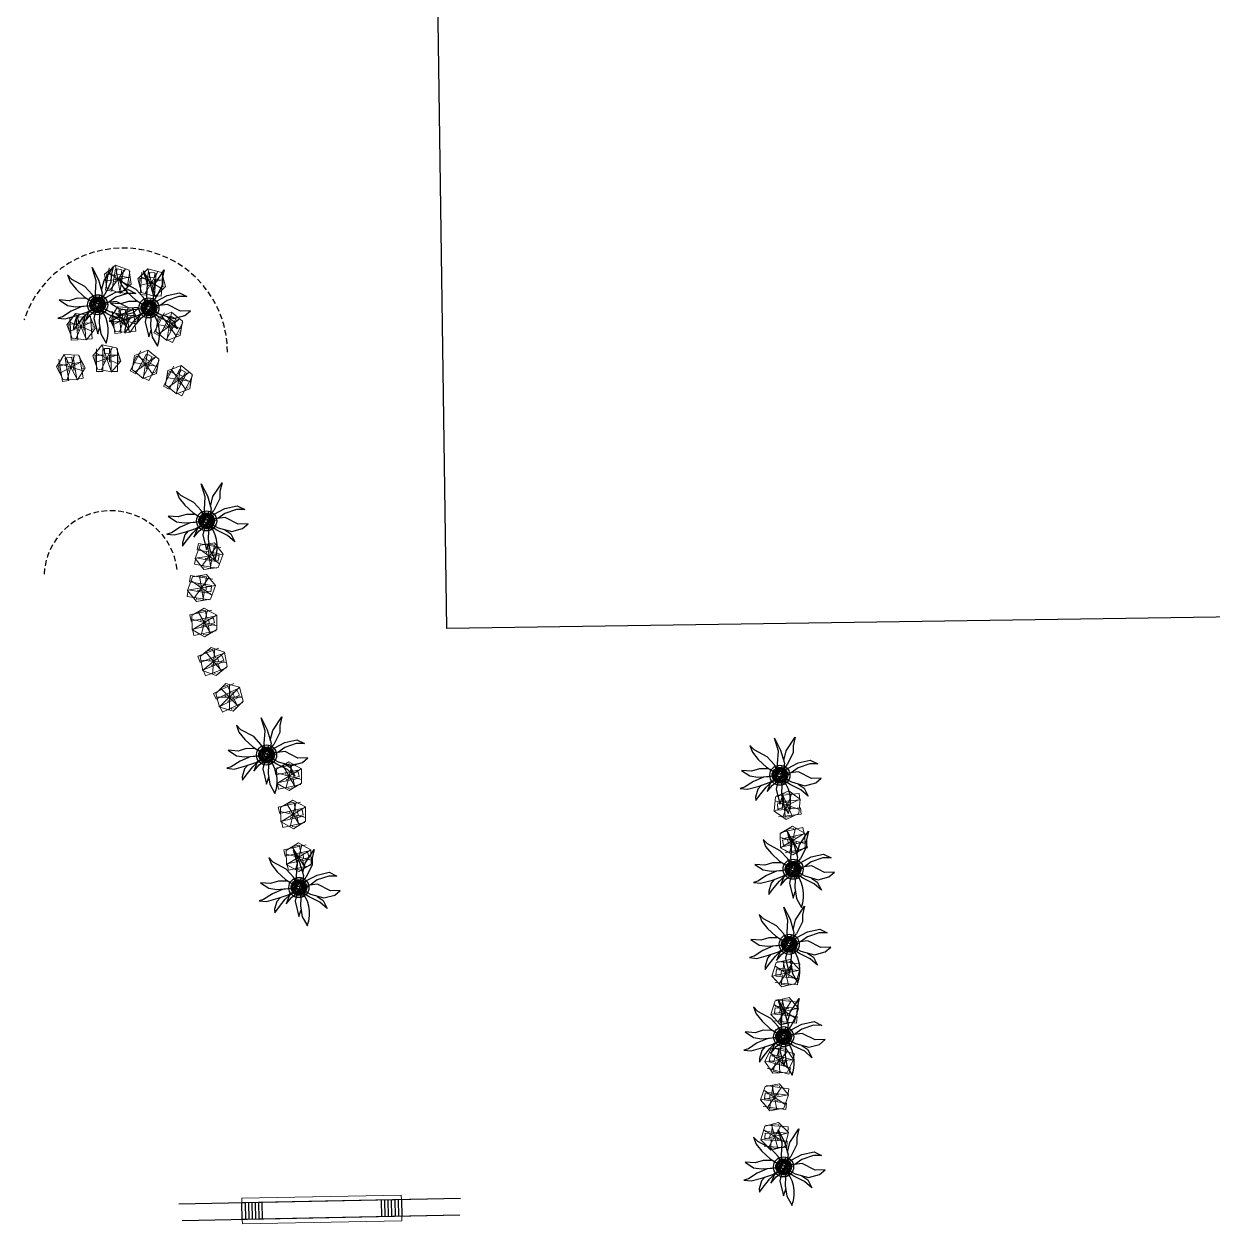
# Model space of a CAD drawing. Extents: x 309418 to 1212698, y 3438380 to 6877191.
# Drawn here: x 606172 to 606278.3, y 3438925.6 to 3439032.9 of the extents above; entities that cross this region are included whole.
import ezdxf

# ---------------------------------------------------------------- set-up
doc = ezdxf.new("R2010")
doc.units = 0
doc.header["$MEASUREMENT"] = 0
doc.set_wipeout_variables(frame=1)
doc.linetypes.add('DASHED', pattern=[0.75, 0.5, -0.25])
for name, color, linetype in [('Draft _ Lines', 20, 'Continuous'), ('DRAFT LINES', 32, 'Continuous'), ('LA-FLOWERING-TREE', 221, 'Continuous'), ('LA-HARD-PAVE-HATCH-MARBLE-TYPE (PV - MT-BG-01-AN - RA- ∅ - 01)', 227, 'Continuous'), ('LA-HARD-PAVE-HATCH-WOOD-TYPE( PV - WO-DW-01-∅ - ∅-∅ - 04)', 17, 'Continuous'), ('LA-HARD-PAVE-LINE-01', 30, 'Continuous'), ('LA-LANDSCAPE BASE', 140, 'Continuous'), ('LA-PLNT-PALMS', 251, 'Continuous'), ('LA-PLNT-TREE-TRUNK', 52, 'Continuous')]:
    doc.layers.add(name, color=color, linetype=linetype)
for name, color, linetype, lineweight in [('HW-LA-SF-LOUNGE CHAIRS', 215, 'Continuous', 0), ('L-CON-SF-CABANA', 215, 'Continuous', 0), ('LA-HARD-WALL', 71, 'Continuous', 20)]:
    doc.layers.add(name, color=color, linetype=linetype, lineweight=lineweight)
picture_1 = doc.add_image_def('image3.jpg', size_in_pixel=(7142, 4284))

# ---------------------------------------------------------------- blocks, each defined once
blk = doc.blocks.new('Lounge 1')
at = {"lineweight": 13, "extrusion": (0, 0, -1)}
blk.add_line((0.41, 1.44), (0.41, 0.86), dxfattribs=at)
blk.add_wipeout([(0.29, 0.86), (0.29, 0), (-0.29, 0), (-0.29, 0.86), (-0.41, 0.86), (-0.41, 1.44), (-0.29, 1.44), (-0.29, 2.03), (0.29, 2.03), (0.29, 1.44), (0.41, 1.44), (0.41, 0.86)])
for p, q in [((-0.29, 1.44), (-0.41, 1.44)), ((-0.41, 1.44), (-0.41, 0.86)), ((0.41, 1.44), (0.29, 1.44)), ((-0.29, 0.86), (-0.41, 0.86)), ((0.41, 0.86), (0.29, 0.86))]:
    blk.add_line(p, q, dxfattribs=at)
at = {"extrusion": (0, 0, -1)}
for p, q in [((-0.29, 2.03), (-0.29, 0)), ((0.29, 2.03), (0.29, 0)), ((0.29, 0), (-0.29, 0))]:
    blk.add_line(p, q, dxfattribs=at)
blk.add_lwpolyline([(0.29, 1.44), (-0.29, 1.44)])
blk = doc.blocks.new('umbrella')
blk.add_lwpolyline([(-0.33, 1.24), (-1.23, 0.33), (-0.9, -0.9), (0.34, -1.23), (1.24, -0.33), (0.91, 0.91)], close=True)
for points in [[(0.33, -1.23), (-0.33, 1.23)], [(1.07, 0.29), (-1.06, -0.28)]]:
    blk.add_lwpolyline(points)
at = {"layer": 'L-CON-SF-CABANA', "extrusion": (0, 0, -1)}
for p, q in [((-0.99, 0.57), (1, -0.57)), ((0.57, 1), (-0.57, -0.99))]:
    blk.add_line(p, q, dxfattribs=at)
blk = doc.blocks.new('LA-SIDE TABLE-0')
at = {"layer": 'HW-LA-SF-LOUNGE CHAIRS'}
blk.add_lwpolyline([(-0.16, 0.16), (0.16, -0.16), (-0.15, -0.48), (-0.48, -0.17)], close=True, dxfattribs=at)
blk = doc.blocks.new('*U32')
at = {"layer": 'HW-LA-SF-LOUNGE CHAIRS', "rotation": 272.5691983538925}
blk.add_blockref('Lounge 1', (-1.13, -0.7), dxfattribs=at)
blk.add_blockref('Lounge 1', (-1.18, 0.6), dxfattribs=at)
at = {"rotation": 316.7794701930309}
blk.add_blockref('LA-SIDE TABLE-0', (0.87, 0.04), dxfattribs=at)
at = {"layer": 'HW-LA-SF-LOUNGE CHAIRS', "rotation": 276.0781916317116}
blk.add_blockref('umbrella', (-0.01, 0), dxfattribs=at)
blk = doc.blocks.new('*U34')
at = {"layer": 'HW-LA-SF-LOUNGE CHAIRS', "rotation": 263.072858159234}
blk.add_blockref('Lounge 1', (-1.23, -0.51), dxfattribs=at)
blk.add_blockref('Lounge 1', (-1.07, 0.78), dxfattribs=at)
at = {"rotation": 307.2831299983723}
blk.add_blockref('LA-SIDE TABLE-0', (0.87, -0.11), dxfattribs=at)
at = {"layer": 'HW-LA-SF-LOUNGE CHAIRS', "rotation": 266.581851437053}
blk.add_blockref('umbrella', (-0.01, 0), dxfattribs=at)
blk = doc.blocks.new('*U33')
at = {"layer": 'HW-LA-SF-LOUNGE CHAIRS', "rotation": 235.1033978302841}
blk.add_blockref('Lounge 1', (-1.32, 0.13), dxfattribs=at)
blk.add_blockref('Lounge 1', (-0.58, 1.19), dxfattribs=at)
at = {"rotation": 279.3136696694224}
blk.add_blockref('LA-SIDE TABLE-0', (0.72, -0.5), dxfattribs=at)
at = {"layer": 'HW-LA-SF-LOUNGE CHAIRS', "rotation": 238.6123911081032}
blk.add_blockref('umbrella', (-0.01, 0), dxfattribs=at)
blk = doc.blocks.new('*U36')
at = {"layer": 'HW-LA-SF-LOUNGE CHAIRS', "rotation": 269.3442161713817}
blk.add_blockref('Lounge 1', (-1.16, -0.64), dxfattribs=at)
blk.add_blockref('Lounge 1', (-1.15, 0.66), dxfattribs=at)
at = {"rotation": 313.5544880105201}
blk.add_blockref('LA-SIDE TABLE-0', (0.87, -0.01), dxfattribs=at)
at = {"layer": 'HW-LA-SF-LOUNGE CHAIRS', "rotation": 272.8532094492009}
blk.add_blockref('umbrella', (-0.01, 0), dxfattribs=at)
blk = doc.blocks.new('*U35')
at = {"layer": 'HW-LA-SF-LOUNGE CHAIRS', "rotation": 267.0151654296831}
blk.add_blockref('Lounge 1', (-1.19, -0.59), dxfattribs=at)
blk.add_blockref('Lounge 1', (-1.12, 0.71), dxfattribs=at)
at = {"rotation": 311.2254372688214}
blk.add_blockref('LA-SIDE TABLE-0', (0.87, -0.05), dxfattribs=at)
at = {"layer": 'HW-LA-SF-LOUNGE CHAIRS', "rotation": 270.5241587075022}
blk.add_blockref('umbrella', (-0.01, 0), dxfattribs=at)
blk = doc.blocks.new('*U38')
at = {"layer": 'HW-LA-SF-LOUNGE CHAIRS', "rotation": 253.5334907737201}
blk.add_blockref('Lounge 1', (-1.29, -0.3), dxfattribs=at)
blk.add_blockref('Lounge 1', (-0.92, 0.95), dxfattribs=at)
at = {"rotation": 297.7437626128585}
blk.add_blockref('LA-SIDE TABLE-0', (0.84, -0.25), dxfattribs=at)
at = {"layer": 'HW-LA-SF-LOUNGE CHAIRS', "rotation": 257.0424840515392}
blk.add_blockref('umbrella', (-0.01, 0), dxfattribs=at)
blk = doc.blocks.new('*U37')
at = {"layer": 'HW-LA-SF-LOUNGE CHAIRS', "rotation": 258.9698963229193}
blk.add_blockref('Lounge 1', (-1.26, -0.42), dxfattribs=at)
blk.add_blockref('Lounge 1', (-1.01, 0.86), dxfattribs=at)
at = {"rotation": 303.1801681620577}
blk.add_blockref('LA-SIDE TABLE-0', (0.86, -0.17), dxfattribs=at)
at = {"layer": 'HW-LA-SF-LOUNGE CHAIRS', "rotation": 262.4788896007385}
blk.add_blockref('umbrella', (-0.01, 0), dxfattribs=at)
blk = doc.blocks.new('*U57')
at = {"layer": 'HW-LA-SF-LOUNGE CHAIRS', "rotation": 162.7667474608029}
blk.add_blockref('Lounge 1', (-0.28, 1.3), dxfattribs=at)
blk.add_blockref('Lounge 1', (0.96, 0.91), dxfattribs=at)
at = {"rotation": 206.9770192999413}
blk.add_blockref('LA-SIDE TABLE-0', (-0.26, -0.83), dxfattribs=at)
at = {"layer": 'HW-LA-SF-LOUNGE CHAIRS', "rotation": 166.275740738622}
blk.add_blockref('umbrella', (0, 0.01), dxfattribs=at)
blk = doc.blocks.new('*U58')
at = {"layer": 'HW-LA-SF-LOUNGE CHAIRS', "rotation": 163.9362128153386}
blk.add_blockref('Lounge 1', (-0.31, 1.29), dxfattribs=at)
blk.add_blockref('Lounge 1', (0.94, 0.93), dxfattribs=at)
at = {"rotation": 208.1464846544771}
blk.add_blockref('LA-SIDE TABLE-0', (-0.24, -0.84), dxfattribs=at)
at = {"layer": 'HW-LA-SF-LOUNGE CHAIRS', "rotation": 167.4452060931578}
blk.add_blockref('umbrella', (0, 0.01), dxfattribs=at)
blk = doc.blocks.new('*U54')
at = {"layer": 'HW-LA-SF-LOUNGE CHAIRS', "rotation": 184.6160362319891}
blk.add_blockref('Lounge 1', (-0.74, 1.1), dxfattribs=at)
blk.add_blockref('Lounge 1', (0.55, 1.2), dxfattribs=at)
at = {"rotation": 228.8263080711274}
blk.add_blockref('LA-SIDE TABLE-0', (0.07, -0.87), dxfattribs=at)
at = {"layer": 'HW-LA-SF-LOUNGE CHAIRS', "rotation": 188.1250295098082}
blk.add_blockref('umbrella', (0, 0.01), dxfattribs=at)
blk = doc.blocks.new('*U59')
at = {"layer": 'HW-LA-SF-LOUNGE CHAIRS', "rotation": 194.1317873699982}
blk.add_blockref('Lounge 1', (-0.91, 0.96), dxfattribs=at)
blk.add_blockref('Lounge 1', (0.35, 1.28), dxfattribs=at)
at = {"rotation": 238.3420592091366}
blk.add_blockref('LA-SIDE TABLE-0', (0.21, -0.85), dxfattribs=at)
at = {"layer": 'HW-LA-SF-LOUNGE CHAIRS', "rotation": 197.6407806478173}
blk.add_blockref('umbrella', (0, 0.01), dxfattribs=at)
blk = doc.blocks.new('*U60')
at = {"layer": 'HW-LA-SF-LOUNGE CHAIRS', "rotation": 198.9367201970785}
blk.add_blockref('Lounge 1', (-0.99, 0.88), dxfattribs=at)
blk.add_blockref('Lounge 1', (0.24, 1.3), dxfattribs=at)
at = {"rotation": 243.1469920362169}
blk.add_blockref('LA-SIDE TABLE-0', (0.28, -0.83), dxfattribs=at)
at = {"layer": 'HW-LA-SF-LOUNGE CHAIRS', "rotation": 202.4457134748976}
blk.add_blockref('umbrella', (0, 0.01), dxfattribs=at)
blk = doc.blocks.new('*U61')
at = {"layer": 'HW-LA-SF-LOUNGE CHAIRS', "rotation": 185.5255261457849}
blk.add_blockref('Lounge 1', (-0.76, 1.09), dxfattribs=at)
blk.add_blockref('Lounge 1', (0.53, 1.21), dxfattribs=at)
at = {"rotation": 229.7357979849232}
blk.add_blockref('LA-SIDE TABLE-0', (0.08, -0.87), dxfattribs=at)
at = {"layer": 'HW-LA-SF-LOUNGE CHAIRS', "rotation": 189.034519423604}
blk.add_blockref('umbrella', (0, 0.01), dxfattribs=at)
blk = doc.blocks.new('*U62')
at = {"layer": 'HW-LA-SF-LOUNGE CHAIRS', "rotation": 185.5022487782186}
blk.add_blockref('Lounge 1', (-0.76, 1.09), dxfattribs=at)
blk.add_blockref('Lounge 1', (0.53, 1.21), dxfattribs=at)
at = {"rotation": 229.7125206173569}
blk.add_blockref('LA-SIDE TABLE-0', (0.08, -0.87), dxfattribs=at)
at = {"layer": 'HW-LA-SF-LOUNGE CHAIRS', "rotation": 189.0112420560377}
blk.add_blockref('umbrella', (0, 0.01), dxfattribs=at)
blk = doc.blocks.new('*U65')
at = {"layer": 'HW-LA-SF-LOUNGE CHAIRS', "rotation": 337.9010147748362}
blk.add_blockref('Lounge 1', (0.17, -1.32), dxfattribs=at)
blk.add_blockref('Lounge 1', (-1.04, -0.83), dxfattribs=at)
at = {"rotation": 22.11128661397455}
blk.add_blockref('LA-SIDE TABLE-0', (0.33, 0.81), dxfattribs=at)
at = {"layer": 'HW-LA-SF-LOUNGE CHAIRS', "rotation": 341.4100080526554}
blk.add_blockref('umbrella', (0, -0.01), dxfattribs=at)
blk = doc.blocks.new('*U66')
at = {"layer": 'HW-LA-SF-LOUNGE CHAIRS', "rotation": 344.7310847637818}
blk.add_blockref('Lounge 1', (0.32, -1.29), dxfattribs=at)
blk.add_blockref('Lounge 1', (-0.93, -0.94), dxfattribs=at)
at = {"rotation": 28.94135660292012}
blk.add_blockref('LA-SIDE TABLE-0', (0.23, 0.84), dxfattribs=at)
at = {"layer": 'HW-LA-SF-LOUNGE CHAIRS', "rotation": 348.240078041601}
blk.add_blockref('umbrella', (0, -0.01), dxfattribs=at)
blk = doc.blocks.new('*U67')
at = {"layer": 'HW-LA-SF-LOUNGE CHAIRS', "rotation": 349.0073821594082}
blk.add_blockref('Lounge 1', (0.42, -1.26), dxfattribs=at)
blk.add_blockref('Lounge 1', (-0.86, -1.01), dxfattribs=at)
at = {"rotation": 33.21765399854656}
blk.add_blockref('LA-SIDE TABLE-0', (0.17, 0.86), dxfattribs=at)
at = {"layer": 'HW-LA-SF-LOUNGE CHAIRS', "rotation": 352.5163754372273}
blk.add_blockref('umbrella', (0, -0.01), dxfattribs=at)
blk = doc.blocks.new('*U64')
at = {"layer": 'HW-LA-SF-LOUNGE CHAIRS', "rotation": 5.502209074231023}
blk.add_blockref('Lounge 1', (0.76, -1.09), dxfattribs=at)
blk.add_blockref('Lounge 1', (-0.53, -1.21), dxfattribs=at)
at = {"rotation": 49.7124809133694}
blk.add_blockref('LA-SIDE TABLE-0', (-0.08, 0.87), dxfattribs=at)
at = {"layer": 'HW-LA-SF-LOUNGE CHAIRS', "rotation": 9.011202352050178}
blk.add_blockref('umbrella', (0, -0.01), dxfattribs=at)
blk = doc.blocks.new('*U63')
at = {"layer": 'HW-LA-SF-LOUNGE CHAIRS', "rotation": 358.9537471228177}
blk.add_blockref('Lounge 1', (0.63, -1.17), dxfattribs=at)
blk.add_blockref('Lounge 1', (-0.67, -1.14), dxfattribs=at)
at = {"rotation": 43.16401896195612}
blk.add_blockref('LA-SIDE TABLE-0', (0.02, 0.87), dxfattribs=at)
at = {"layer": 'HW-LA-SF-LOUNGE CHAIRS', "rotation": 2.46274040063689}
blk.add_blockref('umbrella', (0, -0.01), dxfattribs=at)
blk = doc.blocks.new('*U68')
at = {"layer": 'HW-LA-SF-LOUNGE CHAIRS', "rotation": 347.0335194777217}
blk.add_blockref('Lounge 1', (0.38, -1.27), dxfattribs=at)
blk.add_blockref('Lounge 1', (-0.89, -0.98), dxfattribs=at)
at = {"rotation": 31.24379131686006}
blk.add_blockref('LA-SIDE TABLE-0', (0.2, 0.85), dxfattribs=at)
at = {"layer": 'HW-LA-SF-LOUNGE CHAIRS', "rotation": 350.5425127555408}
blk.add_blockref('umbrella', (0, -0.01), dxfattribs=at)
blk = doc.blocks.new('GH-B-LA-HD-FURN-Tree-Pit-140-C2')
blk.add_wipeout([(-0.29, 0.64), (-0.33, 0.62), (-0.37, 0.59), (-0.46, 0.52), (-0.51, 0.48), (-0.55, 0.44), (-0.57, 0.41), (-0.59, 0.37), (-0.61, 0.34), (-0.64, 0.28), (-0.66, 0.22), (-0.68, 0.15), (-0.69, 0.11), (-0.7, 0.05), (-0.7, 0.01), (-0.7, -0.02), (-0.7, -0.07), (-0.68, -0.15), (-0.66, -0.24), (-0.63, -0.3), (-0.61, -0.35), (-0.58, -0.4), (-0.52, -0.47), (-0.43, -0.55), (-0.38, -0.59), (-0.31, -0.63), (-0.19, -0.67), (-0.14, -0.69), (-0.03, -0.7), (0.03, -0.7), (0.16, -0.68), (0.23, -0.66), (0.29, -0.64), (0.41, -0.57), (0.47, -0.52), (0.52, -0.47), (0.57, -0.41), (0.61, -0.35), (0.66, -0.23), (0.68, -0.17), (0.7, -0.08), (0.7, 0.03), (0.67, 0.19), (0.65, 0.26), (0.62, 0.33), (0.58, 0.4), (0.53, 0.46), (0.47, 0.52), (0.41, 0.56), (0.34, 0.61), (0.28, 0.64), (0.23, 0.66), (0.18, 0.68), (0.14, 0.69), (0.1, 0.69), (0.05, 0.7), (0, 0.7), (-0.03, 0.7), (-0.07, 0.7), (-0.1, 0.69), (-0.12, 0.69), (-0.19, 0.67)])
at = {"linetype": 'Continuous', "ltscale": 7}
blk.add_circle((0, 0), 0.7, dxfattribs=at)
for centre, radius in [((0, 0), 0.7), ((-0.59, 0.01, 0), 0.0312), ((-0.53, 0.22, 0), 0.0751), ((-0.54, 0.34, 0), 0.0312), ((-0.48, 0.39, 0), 0.0312), ((-0.44, 0.12, 0), 0.0312), ((-0.39, 0.28, 0), 0.0744), ((-0.43, -0.01, 0), 0.0312), ((-0.38, 0.43, 0), 0.0489), ((-0.34, 0.54, 0), 0.0489), ((-0.32, 0.36, 0), 0.0312), ((-0.32, 0.19, 0), 0.0312), ((-0.22, 0.25, 0), 0.0751), ((-0.2, 0.44, 0), 0.0864), ((-0.24, 0.57, 0), 0.0312), ((-0.11, 0.62, 0), 0.0312), ((-0.07, 0.53, 0), 0.0489), ((-0.05, 0.39, 0), 0.0751), ((0.02, 0.56, 0), 0.0312), ((0.09, 0.49, 0), 0.0489), ((0.07, 0.4, 0), 0.0312), ((0.16, 0.33, 0), 0.0312), ((0.23, 0.42, 0), 0.0751), ((0.22, 0.24, 0), 0.0744), ((0.25, 0.56, 0), 0.0312), ((0.34, -0.05, 0), 0.0744), ((0.33, 0.52, 0), 0.0489), ((0.31, 0.19, 0), 0.0312), ((0.34, 0.1, 0), 0.0489), ((0.39, 0.28, 0), 0.0744), ((0.4, 0.43, 0), 0.0489), ((0.5, 0.1, 0), 0.0751), ((0.5, -0.07, 0), 0.0751), ((0.48, 0.35, 0), 0.0312), ((0.55, 0.25, 0), 0.0751), ((0.6, 0.14, 0), 0.0312), ((-0.66, -0.03, 0), 0.0312), ((-0.6, -0.14, 0), 0.0744), ((-0.52, -0.05, 0), 0.0312), ((-0.51, -0.18, 0), 0.0312), ((-0.51, -0.41, 0), 0.0312), ((-0.43, -0.17, 0), 0.0312), ((-0.41, -0.37, 0), 0.0489), ((-0.39, -0.27, 0), 0.0489), ((-0.33, -0.12, 0), 0.0744), ((-0.34, -0.44, 0), 0.0312), ((-0.29, -0.24, 0), 0.0489), ((-0.23, -0.36, 0), 0.0864), ((-0.25, -0.55, 0), 0.0751), ((-0.21, -0.16, 0), 0.0312), ((-0.17, -0.63, 0), 0.0312), ((-0.14, -0.5, 0), 0.0312), ((-0.11, -0.28, 0), 0.0489), ((-0.09, -0.56, 0), 0.0489), ((0.04, -0.57, 0), 0.0751), ((0.03, -0.32, 0), 0.0489), ((0.01, -0.47, 0), 0.0312), ((0.01, -0.67, 0), 0.0312), ((0.05, -0.4, 0), 0.0312), ((0.11, -0.24, 0), 0.0489), ((0.2, -0.38, 0), 0.0751), ((0.2, -0.56, 0), 0.0744), ((0.18, -0.17, 0), 0.0312), ((0.21, -0.25, 0), 0.0489), ((0.25, -0.16, 0), 0.0312), ((0.27, -0.48, 0), 0.0312), ((0.35, -0.26, 0), 0.0489), ((0.37, -0.37, 0), 0.0489), ((0.38, -0.15, 0), 0.0312), ((0.46, -0.26, 0), 0.0312), ((0.45, -0.45, 0), 0.0312), ((0.52, -0.18, 0), 0.0312)]:
    blk.add_circle(centre, radius)
for centre, radius, start, end in [((-0.74, 0.07, 0), 0.0751, 300.57, 48.1319), ((-0.67, 0.15, 0), 0.0312, 228.2509, 106.0031), ((-0.7, 0.26, 0), 0.0489, 338.9516, 340.5973), ((-0.62, 0.29, 0), 0.0312, 212.387, 96.9329), ((-0.53, 0.49, 0), 0.0744, 249.8969, 24.4462), ((-0.14, 0.71, 0), 0.0489, 225.1336, 337.319), ((0.05, 0.68, 0), 0.0744, 161.2962, 9.7321), ((0.23, 0.64, 0), 0.0312, 117.3619, 23.3792), ((0.49, 0.53, 0), 0.0312, 191.312, 263.5273), ((0.57, 0.44, 0), 0.0864, 143.8673, 290.7577), ((0.68, 0.07, 0), 0.0751, 82.3722, 288.9673), ((-0.68, -0.26, 0), 0.0489, 330.5544, 70.9052), ((-0.56, -0.31, 0), 0.0744, 243.0468, 174.7374), ((-0.57, -0.46, 0), 0.0312, 13.6332, 63.9215), ((-0.41, -0.52, 0), 0.0744, 297.5976, 166.1329), ((-0.35, -0.61, 0), 0.0312, 335.7961, 145.3358), ((-0.13, -0.73, 0), 0.0751, 29.1719, 131.3472), ((0.15, -0.71, 0), 0.0751, 33.568, 169.5874), ((0.36, -0.52, 0), 0.0744, 340.2974, 269.335), ((0.53, -0.55, 0), 0.0751, 97.2335, 170.6742), ((0.55, -0.36, 0), 0.0864, 29.6959, 262.8687), ((0.66, -0.08, 0), 0.0489, 40.7628, 304.861), ((0.67, -0.26, 0), 0.0489, 95.6985, 221.7485), ((0.66, -0.17, 0), 0.0312, 47.4763, 284.0739), ((0.73, -0.03, 0), 0.0312, 164.2255, 190.993)]:
    blk.add_arc(centre, radius, start, end)
blk = doc.blocks.new('P200')
blk.add_lwpolyline([(0, -0.1), (0, 0.1)])
blk = doc.blocks.new('COARSE GRAVEL')
blk.add_wipeout([(0.68, 0.59), (0.69, 0.57), (0.69, 0.57), (0.73, 0.53), (0.76, 0.48), (0.79, 0.42), (0.81, 0.39), (0.83, 0.35), (0.85, 0.3), (0.87, 0.24), (0.88, 0.17), (0.89, 0.11), (0.9, 0.04), (0.9, -0.02), (0.9, -0.07), (0.89, -0.12), (0.88, -0.19), (0.87, -0.24), (0.85, -0.3), (0.82, -0.37), (0.79, -0.43), (0.76, -0.49), (0.72, -0.54), (0.68, -0.59), (0.64, -0.63), (0.61, -0.67), (0.58, -0.69), (0.53, -0.73), (0.48, -0.76), (0.44, -0.78), (0.4, -0.8), (0.37, -0.82), (0.31, -0.85), (0.25, -0.86), (0.15, -0.89), (0.09, -0.9), (0.02, -0.9), (-0.06, -0.9), (-0.18, -0.88), (-0.24, -0.87), (-0.29, -0.85), (-0.36, -0.83), (-0.43, -0.79), (-0.46, -0.77), (-0.53, -0.73), (-0.57, -0.7), (-0.62, -0.66), (-0.68, -0.59), (-0.71, -0.55), (-0.75, -0.5), (-0.79, -0.43), (-0.83, -0.34), (-0.87, -0.25), (-0.89, -0.14), (-0.9, -0.04), (-0.9, 0.08), (-0.88, 0.19), (-0.86, 0.28), (-0.84, 0.33), (-0.81, 0.39), (-0.78, 0.45), (-0.74, 0.51), (-0.7, 0.56), (-0.65, 0.62), (-0.59, 0.68), (-0.49, 0.75), (-0.4, 0.81), (-0.33, 0.84), (-0.19, 0.88), (-0.11, 0.89), (0.01, 0.9), (0.09, 0.9), (0.2, 0.88), (0.25, 0.86), (0.35, 0.83), (0.41, 0.8), (0.42, 0.79), (0.47, 0.77), (0.49, 0.76), (0.52, 0.73), (0.56, 0.71), (0.62, 0.66), (0.65, 0.62)])
at = {"rotation": 45.00000000604048}
blk.add_blockref('GH-B-LA-HD-FURN-Tree-Pit-140-C2', (0, 0), dxfattribs=at)
at = {"layer": 'LA-HARD-PAVE-HATCH-WOOD-TYPE( PV - WO-DW-01-∅ - ∅-∅ - 04)'}
blk.add_circle((0, 0), 0.9, dxfattribs=at)
at = {"layer": 'LA-HARD-PAVE-LINE-01'}
blk.add_circle((0, 0), 0.7, dxfattribs=at)
at = {"layer": 'LA-HARD-PAVE-HATCH-WOOD-TYPE( PV - WO-DW-01-∅ - ∅-∅ - 04)'}
for p, rotation in [((-0.8, 0.01), 269.0493109383438), ((-0.64, 0.48), 233.239448750675), ((-0.24, 0.76), 197.4295865630063), ((0.25, 0.76), 161.6197243753375), ((0.65, 0.47), 125.8098621876688), ((-0.66, -0.46), 304.8591731260126), ((-0.26, -0.75), 340.6690353136814), ((0.23, -0.77), 16.47889750135008), ((0.63, -0.49), 52.28875968901892), ((0.8, -0.03), 88.09862187668766)]:
    blk.add_blockref('P200', p, dxfattribs=dict(at, rotation=rotation))
blk = doc.blocks.new('GH-B-LA-PL-PALM')
for p, q in [((-1.52, 2.96), (-2.17, 3.08)), ((-2.17, 3.08), (-1.58, 2.41)), ((-1.58, 2.41), (-1.32, 1.14)), ((-0.72, 2.37), (-1.52, 2.96)), ((-0.23, 1.23), (-0.72, 2.37)), ((-2.81, 1.3), (-2.97, 2.05)), ((-2.97, 2.05), (-2.51, 1.47)), ((-1.93, 0.6), (-2.81, 1.3)), ((-2.51, 1.47), (-1.59, 0.88)), ((-1.32, 1.14), (-0.65, 0.5)), ((-0.02, 0.12), (-0.23, 1.23)), ((-0.95, 0.18), (-1.93, 0.6)), ((-1.59, 0.88), (-0.85, 0.68)), ((-0.95, 0.18), (-0.12, 0.02)), ((-0.65, 0.5), (-0.1, 0.08)), ((-0.58, -0.03), (-1.17, -0.04)), ((0.21, -1.18), (0.66, -1.76)), ((0.66, -1.76), (1.27, -2.16)), ((1.27, -2.16), (1.78, -2.91))]:
    blk.add_line(p, q)
for points in [[(-0.45, 1.81), (-0.5, 2.44), (-0.17, 3.19), (-0.21, 2.32), (0.03, 1.27), (0.11, 0.61)], [(0.07, 0.1), (0.54, 0.73), (1.15, 1.18), (1.81, 1.9), (2.16, 2.78)], [(0.11, 0.05), (1.13, 0.55), (1.98, 1.67), (1.39, 1.44)], [(-0.09, -0.09), (-0.72, -0.77), (-1.64, -1.41), (-2.33, -2.43), (-1.83, -1.32), (-1.13, -0.32), (-0.48, 0.02), (-0.12, 0.01)], [(0.48, -0.06), (1.07, -0.17), (1.8, 0.07), (1.06, 0.08), (0.46, 0.22)], [(-1.27, -0.52), (-2.1, -0.89), (-3.56, -1.03), (-2.85, -0.69), (-2.36, -0.31), (-1.17, -0.04)], [(-0.06, -0.11), (-0.46, -0.92), (-0.6, -1.89), (-0.36, -3.18), (-0.44, -3.73), (-0.09, -3.17), (0.08, -2.35), (0.16, -1.36), (0.01, -0.12)], [(0.09, -0.09), (1.02, -1), (1.88, -1.46), (2.77, -1.75), (3.11, -1.98), (2.76, -1.44), (1.87, -0.8), (1.08, -0.3), (0.55, -0.09), (0.12, -0.02)], [(1.78, -2.91), (1.7, -2.02), (1.33, -1.39), (0.68, -0.7)], [(1.68, -0.7), (2.16, -0.71), (2.84, -0.43), (3.08, -0.23), (2.52, -0.26), (1.55, -0.26), (0.97, -0.19)]]:
    blk.add_lwpolyline(points)
blk.add_arc((3.17, -0.24), 3.18, 108.5551, 173.4273)
at = {"layer": 'LA-PLNT-TREE-TRUNK'}
blk.add_circle((0, 0), 0.131, dxfattribs=at)

msp = doc.modelspace()

# ---------------------------------------------------------------- linework, layer by layer
at = {"layer": 'DRAFT LINES'}
for points in [[(606211.0455, 3438927.8546), (606185.85097, 3438927.35413)], [(606210.99806, 3438926.35337), (606186.14174, 3438925.85961)]]:
    msp.add_lwpolyline(points, dxfattribs=at)
at = {"layer": 'LA-FLOWERING-TREE'}
for points in [[(606203.96819, 3438927.71402), (606203.99798, 3438926.21431)], [(606204.26813, 3438927.71998), (606204.29792, 3438926.22027)], [(606204.56807, 3438927.72594), (606204.59787, 3438926.22623)], [(606204.86802, 3438927.73189), (606204.89781, 3438926.23219)], [(606205.16796, 3438927.73785), (606205.19775, 3438926.23815)], [(606205.4679, 3438927.74381), (606205.49769, 3438926.24411)], [(606205.76784, 3438927.74977), (606205.79763, 3438926.25006)], [(606191.53406, 3438925.96673), (606191.50427, 3438927.46643)], [(606191.834, 3438925.97269), (606191.80421, 3438927.47239)], [(606192.13394, 3438925.97865), (606192.10415, 3438927.47835)], [(606192.43388, 3438925.9846), (606192.40409, 3438927.48431)], [(606192.73382, 3438925.99056), (606192.70403, 3438927.49027)], [(606193.03377, 3438925.99652), (606193.00398, 3438927.49622)], [(606193.33371, 3438926.00248), (606193.30392, 3438927.50218)]]:
    msp.add_lwpolyline(points, dxfattribs=at)
at = {"layer": 'LA-HARD-WALL'}
for points in [[(606205.76784, 3438927.74977), (606205.75989, 3438928.14969), (606191.49633, 3438927.86635)], [(606191.50427, 3438927.46643), (606191.49633, 3438927.86635)], [(606191.53406, 3438925.96673), (606191.54201, 3438925.56681)], [(606205.79763, 3438926.25006), (606205.80557, 3438925.85014), (606191.54201, 3438925.56681)]]:
    msp.add_lwpolyline(points, dxfattribs=at)
at = {"layer": 'LA-LANDSCAPE BASE'}
for points in [[(606207.9953, 3438927.79401), (606191.50427, 3438927.46643)], [(606210.99806, 3438926.35337), (606191.53406, 3438925.96673)]]:
    msp.add_lwpolyline(points, dxfattribs=at)

# ---------------------------------------------------------------- block references
at = {"layer": 'HW-LA-SF-LOUNGE CHAIRS', "rotation": 97.11939460951163}
for name, p in [('*U36', (606180.92795, 3439006.48704)), ('*U32', (606176.18344, 3439002.23151)), ('*U57', (606188.57153, 3438985.32)), ('*U54', (606195.72065, 3438965.63618)), ('*U64', (606240.77325, 3438959.88044)), ('*U62', (606196.58274, 3438958.38512)), ('*U68', (606240.17573, 3438948.01112)), ('*U65', (606239.5752, 3438940.18938))]:
    msp.add_blockref(name, p, dxfattribs=at)

# ---------------------------------------------------------------- pictures from other files: only their frames are drawn
at = {"layer": 'LA-FLOWERING-TREE'}
image = msp.add_image(picture_1, insert=(606209.84417, 3438978.84791, 24.98381), size_in_units=(467.97699, 280.70756), rotation=0.8380648, dxfattribs=dict(at, fade=91))
image.dxf.flags = 7

# ---------------------------------------------------------------- next in the draw order: block references
at = {"layer": 'HW-LA-SF-LOUNGE CHAIRS', "rotation": 97.11939460951163}
for name, p in [('*U38', (606180.39903, 3439010.11029)), ('*U34', (606179.41428, 3439003.01253)), ('*U58', (606187.88221, 3438982.47834)), ('*U63', (606240.30174, 3438963.03564)), ('*U61', (606196.08524, 3438962.21688)), ('*U68', (606240.068, 3438944.59577)), ('*U66', (606239.15248, 3438936.89393))]:
    msp.add_blockref(name, p, dxfattribs=at)
at = {"layer": 'LA-HARD-PAVE-HATCH-MARBLE-TYPE (PV - MT-BG-01-AN - RA- ∅ - 01)', "rotation": 6.135701135505339}
for p in [(606188.33893, 3438988.47445), (606193.70244, 3438967.5313), (606240.82509, 3438957.31113), (606196.59784, 3438955.6756), (606240.48089, 3438950.59427)]:
    msp.add_blockref('COARSE GRAVEL', p, dxfattribs=at)

# ---------------------------------------------------------------- next in the draw order: linework, layer by layer
at = {"layer": 'DRAFT LINES', "color": 2, "linetype": 'DASHED'}
msp.add_lwpolyline([(606185.71242, 3438984.1338, 0.92207466), (606173.78925, 3438983.63534, 0.147079637)], format="xyb", dxfattribs=at)

# ---------------------------------------------------------------- next in the draw order: block references
at = {"layer": 'HW-LA-SF-LOUNGE CHAIRS', "rotation": 97.11939460951163}
for name, p in [('*U35', (606177.08707, 3439005.85508)), ('*U33', (606182.86469, 3439002.48543)), ('*U54', (606188.14279, 3438979.38544)), ('*U67', (606239.17356, 3438933.40793))]:
    msp.add_blockref(name, p, dxfattribs=at)
at = {"layer": 'LA-HARD-PAVE-HATCH-MARBLE-TYPE (PV - MT-BG-01-AN - RA- ∅ - 01)', "rotation": 6.135701135505339}
for p in [(606239.64396, 3438965.72245), (606239.97586, 3438942.32528)]:
    msp.add_blockref('COARSE GRAVEL', p, dxfattribs=at)
at = {"layer": 'LA-PLNT-PALMS', "rotation": 231.1357011280185}
for p in [(606188.28476, 3438988.46127), (606240.77092, 3438957.29795), (606196.54367, 3438955.66242), (606240.42672, 3438950.58109)]:
    msp.add_blockref('GH-B-LA-PL-PALM', p, dxfattribs=at)

# ---------------------------------------------------------------- next in the draw order: block references
at = {"layer": 'HW-LA-SF-LOUNGE CHAIRS', "rotation": 97.11939460951163}
for name, p in [('*U33', (606184.98443, 3439005.88791)), ('*U33', (606185.83966, 3439001.12018)), ('*U59', (606188.97108, 3438975.89878))]:
    msp.add_blockref(name, p, dxfattribs=at)
at = {"layer": 'LA-HARD-PAVE-HATCH-MARBLE-TYPE (PV - MT-BG-01-AN - RA- ∅ - 01)', "rotation": 6.135701135505339}
msp.add_blockref('COARSE GRAVEL', (606239.97278, 3438930.67517), dxfattribs=at)
at = {"layer": 'LA-PLNT-PALMS', "rotation": 231.1357011280185}
for p in [(606239.58979, 3438965.70927), (606239.92169, 3438942.3121)]:
    msp.add_blockref('GH-B-LA-PL-PALM', p, dxfattribs=at)

# ---------------------------------------------------------------- next in the draw order: block references
at = {"layer": 'HW-LA-SF-LOUNGE CHAIRS', "rotation": 97.11939460951163}
for name, p in [('*U37', (606183.40637, 3439009.80651)), ('*U60', (606190.38979, 3438972.70085))]:
    msp.add_blockref(name, p, dxfattribs=at)
at = {"layer": 'LA-PLNT-PALMS', "rotation": 231.1357011280185}
msp.add_blockref('GH-B-LA-PL-PALM', (606239.91861, 3438930.66199), dxfattribs=at)

# ---------------------------------------------------------------- next in the draw order: linework, layer by layer
at = {"layer": 'Draft _ Lines', "color": 114, "linetype": 'DASHED', "true_color": 0x139b48}
msp.add_lwpolyline([(606171.99652, 3439006.46908, -0.851298612), (606190.20861, 3439003.56542, -0.879407055)], format="xyb", dxfattribs=at)

# ---------------------------------------------------------------- next in the draw order: block references
at = {"layer": 'LA-PLNT-PALMS', "rotation": 231.1357011280185}
msp.add_blockref('GH-B-LA-PL-PALM', (606193.64828, 3438967.51812), dxfattribs=at)

# ---------------------------------------------------------------- next in the draw order: block references
at = {"layer": 'LA-HARD-PAVE-HATCH-MARBLE-TYPE (PV - MT-BG-01-AN - RA- ∅ - 01)', "rotation": 6.135701135505339}
msp.add_blockref('COARSE GRAVEL', (606183.17726, 3439007.53415), dxfattribs=at)

# ---------------------------------------------------------------- next in the draw order: block references
at = {"layer": 'LA-PLNT-PALMS', "rotation": 231.1357011280185}
msp.add_blockref('GH-B-LA-PL-PALM', (606183.12309, 3439007.52098), dxfattribs=at)

# ---------------------------------------------------------------- next in the draw order: block references
at = {"layer": 'LA-HARD-PAVE-HATCH-MARBLE-TYPE (PV - MT-BG-01-AN - RA- ∅ - 01)', "rotation": 6.135701135505339}
msp.add_blockref('COARSE GRAVEL', (606178.58599, 3439007.81244), dxfattribs=at)

# ---------------------------------------------------------------- next in the draw order: block references
at = {"layer": 'LA-PLNT-PALMS', "rotation": 231.1357011280185}
msp.add_blockref('GH-B-LA-PL-PALM', (606178.53182, 3439007.79926), dxfattribs=at)

doc.saveas('drawing.dxf')
